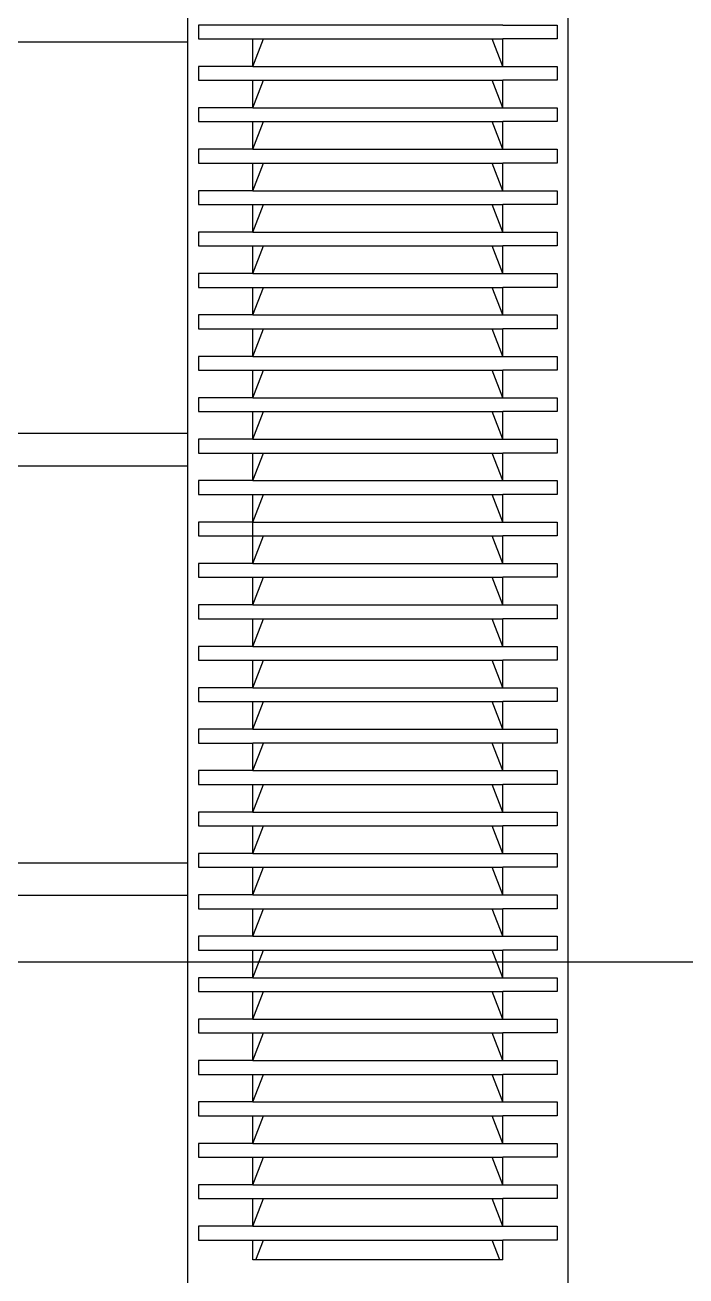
# Model space of a CAD drawing. Extents: x 6150 to 10358, y -140 to 3654.
# Drawn here: x 6949 to 7557, y 607 to 1758 of the extents above; entities that cross this region are included whole.
import ezdxf

# ---------------------------------------------------------------- set-up
doc = ezdxf.new("R2010")
doc.units = 0
doc.header["$MEASUREMENT"] = 0
for name, color, linetype in [('3', 3, 'CONTINUOUS'), ('4', 4, 'CONTINUOUS'), ('7', 7, 'CONTINUOUS'), ('TEXT', 3, 'CONTINUOUS')]:
    doc.layers.add(name, color=color, linetype=linetype)

msp = doc.modelspace()

# ---------------------------------------------------------------- hatches: boundary and pattern name
at = {"layer": '3'}
h = msp.add_hatch(dxfattribs=at)
h.set_pattern_fill('ANSI32', color=256, scale=4, angle=315, style=0)
h.set_pattern_definition([(180, (10277.056, 157.59), (-1e-14, 38.1), []), (180, (10264.356, 144.89), (-1e-14, 38.1), [])])
h.paths.add_polyline_path([(7158.4, 2472), (7388.4, 2472), (7388.4, 622), (7158.4, 622)])

# ---------------------------------------------------------------- linework, layer by layer
for p, q in [((7158.4, 1719.7), (7168.4, 1745.1)), ((7388.4, 1719.7), (7378.4, 1745.1)), ((7158.4, 1681.6), (7168.4, 1707)), ((7388.4, 1681.6), (7378.4, 1707)), ((7158.4, 1643.5), (7168.4, 1668.9)), ((7388.4, 1643.5), (7378.4, 1668.9)), ((7158.4, 1605.4), (7168.4, 1630.8)), ((7388.4, 1605.4), (7378.4, 1630.8)), ((7158.4, 1567.3), (7168.4, 1592.7)), ((7388.4, 1567.3), (7378.4, 1592.7)), ((7158.4, 1529.2), (7168.4, 1554.6)), ((7388.4, 1529.2), (7378.4, 1554.6)), ((7158.4, 1491.1), (7168.4, 1516.5)), ((7388.4, 1491.1), (7378.4, 1516.5)), ((7158.4, 1453), (7168.4, 1478.4)), ((7388.4, 1453), (7378.4, 1478.4)), ((7158.4, 1414.9), (7168.4, 1440.3)), ((7388.4, 1414.9), (7378.4, 1440.3)), ((7158.4, 1376.8), (7168.4, 1402.2)), ((7388.4, 1376.8), (7378.4, 1402.2)), ((7158.4, 1338.7), (7168.4, 1364.1)), ((7388.4, 1338.7), (7378.4, 1364.1)), ((7158.4, 1300.6), (7168.4, 1326)), ((7388.4, 1300.6), (7378.4, 1326)), ((7158.4, 1262.5), (7168.4, 1287.9)), ((7388.4, 1262.5), (7378.4, 1287.9)), ((7158.4, 1224.4), (7168.4, 1249.8)), ((7388.4, 1224.4), (7378.4, 1249.8)), ((7158.4, 1186.3), (7168.4, 1211.7)), ((7388.4, 1186.3), (7378.4, 1211.7)), ((7158.4, 1148.2), (7168.4, 1173.6)), ((7388.4, 1148.2), (7378.4, 1173.6)), ((7158.4, 1110.1), (7168.4, 1135.5)), ((7388.4, 1110.1), (7378.4, 1135.5)), ((7158.4, 1072), (7168.4, 1097.4)), ((7388.4, 1072), (7378.4, 1097.4)), ((7158.4, 1033.9), (7168.4, 1059.3)), ((7388.4, 1033.9), (7378.4, 1059.3)), ((7158.4, 995.8), (7168.4, 1021.2)), ((7388.4, 995.8), (7378.4, 1021.2)), ((7158.4, 957.7), (7168.4, 983.1)), ((7388.4, 957.7), (7378.4, 983.1)), ((7158.4, 919.6), (7168.4, 945)), ((7388.4, 919.6), (7378.4, 945)), ((7158.4, 881.5), (7168.4, 906.9)), ((7388.4, 881.5), (7378.4, 906.9)), ((7158.4, 843.4), (7168.4, 868.8)), ((7388.4, 843.4), (7378.4, 868.8)), ((7158.4, 805.3), (7168.4, 830.7)), ((7388.4, 805.3), (7378.4, 830.7)), ((7158.4, 767.2), (7168.4, 792.6)), ((7388.4, 767.2), (7378.4, 792.6)), ((7158.4, 729.1), (7168.4, 754.5)), ((7388.4, 729.1), (7378.4, 754.5)), ((7158.4, 691), (7168.4, 716.4)), ((7388.4, 691), (7378.4, 716.4)), ((7158.4, 652.9), (7168.4, 678.3)), ((7388.4, 652.9), (7378.4, 678.3)), ((7161.2, 622), (7168.4, 640.2)), ((7385.6, 622), (7378.4, 640.2))]:
    msp.add_line(p, q, dxfattribs=at)
for points in [[(7158.4, 1757.8), (7108.4, 1757.8), (7108.4, 1745.1), (7158.4, 1745.1)], [(7388.4, 1757.8), (7438.4, 1757.8), (7438.4, 1745.1), (7388.4, 1745.1)], [(7158.4, 1719.7), (7108.4, 1719.7), (7108.4, 1707), (7158.4, 1707)], [(7388.4, 1719.7), (7438.4, 1719.7), (7438.4, 1707), (7388.4, 1707)], [(7158.4, 1681.6), (7108.4, 1681.6), (7108.4, 1668.9), (7158.4, 1668.9)], [(7388.4, 1681.6), (7438.4, 1681.6), (7438.4, 1668.9), (7388.4, 1668.9)], [(7158.4, 1643.5), (7108.4, 1643.5), (7108.4, 1630.8), (7158.4, 1630.8)], [(7388.4, 1643.5), (7438.4, 1643.5), (7438.4, 1630.8), (7388.4, 1630.8)], [(7158.4, 1605.4), (7108.4, 1605.4), (7108.4, 1592.7), (7158.4, 1592.7)], [(7388.4, 1605.4), (7438.4, 1605.4), (7438.4, 1592.7), (7388.4, 1592.7)], [(7158.4, 1567.3), (7108.4, 1567.3), (7108.4, 1554.6), (7158.4, 1554.6)], [(7388.4, 1567.3), (7438.4, 1567.3), (7438.4, 1554.6), (7388.4, 1554.6)], [(7158.4, 1529.2), (7108.4, 1529.2), (7108.4, 1516.5), (7158.4, 1516.5)], [(7388.4, 1529.2), (7438.4, 1529.2), (7438.4, 1516.5), (7388.4, 1516.5)], [(7158.4, 1491.1), (7108.4, 1491.1), (7108.4, 1478.4), (7158.4, 1478.4)], [(7388.4, 1491.1), (7438.4, 1491.1), (7438.4, 1478.4), (7388.4, 1478.4)], [(7158.4, 1453), (7108.4, 1453), (7108.4, 1440.3), (7158.4, 1440.3)], [(7388.4, 1453), (7438.4, 1453), (7438.4, 1440.3), (7388.4, 1440.3)], [(7158.4, 1414.9), (7108.4, 1414.9), (7108.4, 1402.2), (7158.4, 1402.2)], [(7388.4, 1414.9), (7438.4, 1414.9), (7438.4, 1402.2), (7388.4, 1402.2)], [(7158.4, 1376.8), (7108.4, 1376.8), (7108.4, 1364.1), (7158.4, 1364.1)], [(7388.4, 1376.8), (7438.4, 1376.8), (7438.4, 1364.1), (7388.4, 1364.1)], [(7158.4, 1338.7), (7108.4, 1338.7), (7108.4, 1326), (7158.4, 1326)], [(7388.4, 1338.7), (7438.4, 1338.7), (7438.4, 1326), (7388.4, 1326)], [(7158.4, 1300.6), (7108.4, 1300.6), (7108.4, 1287.9), (7158.4, 1287.9)], [(7388.4, 1300.6), (7438.4, 1300.6), (7438.4, 1287.9), (7388.4, 1287.9)], [(7158.4, 1262.5), (7108.4, 1262.5), (7108.4, 1249.8), (7158.4, 1249.8)], [(7388.4, 1262.5), (7438.4, 1262.5), (7438.4, 1249.8), (7388.4, 1249.8)], [(7158.4, 1224.4), (7108.4, 1224.4), (7108.4, 1211.7), (7158.4, 1211.7)], [(7388.4, 1224.4), (7438.4, 1224.4), (7438.4, 1211.7), (7388.4, 1211.7)], [(7158.4, 1186.3), (7108.4, 1186.3), (7108.4, 1173.6), (7158.4, 1173.6)], [(7388.4, 1186.3), (7438.4, 1186.3), (7438.4, 1173.6), (7388.4, 1173.6)], [(7158.4, 1148.2), (7108.4, 1148.2), (7108.4, 1135.5), (7158.4, 1135.5)], [(7388.4, 1148.2), (7438.4, 1148.2), (7438.4, 1135.5), (7388.4, 1135.5)], [(7158.4, 1110.1), (7108.4, 1110.1), (7108.4, 1097.4), (7158.4, 1097.4)], [(7388.4, 1110.1), (7438.4, 1110.1), (7438.4, 1097.4), (7388.4, 1097.4)], [(7158.4, 1072), (7108.4, 1072), (7108.4, 1059.3), (7158.4, 1059.3)], [(7388.4, 1072), (7438.4, 1072), (7438.4, 1059.3), (7388.4, 1059.3)], [(7158.4, 1033.9), (7108.4, 1033.9), (7108.4, 1021.2), (7158.4, 1021.2)], [(7388.4, 1033.9), (7438.4, 1033.9), (7438.4, 1021.2), (7388.4, 1021.2)], [(7158.4, 995.8), (7108.4, 995.8), (7108.4, 983.1), (7158.4, 983.1)], [(7388.4, 995.8), (7438.4, 995.8), (7438.4, 983.1), (7388.4, 983.1)], [(7158.4, 957.7), (7108.4, 957.7), (7108.4, 945), (7158.4, 945)], [(7388.4, 957.7), (7438.4, 957.7), (7438.4, 945), (7388.4, 945)], [(7158.4, 919.6), (7108.4, 919.6), (7108.4, 906.9), (7158.4, 906.9)], [(7388.4, 919.6), (7438.4, 919.6), (7438.4, 906.9), (7388.4, 906.9)], [(7158.4, 881.5), (7108.4, 881.5), (7108.4, 868.8), (7158.4, 868.8)], [(7388.4, 881.5), (7438.4, 881.5), (7438.4, 868.8), (7388.4, 868.8)], [(7158.4, 843.4), (7108.4, 843.4), (7108.4, 830.7), (7158.4, 830.7)], [(7388.4, 843.4), (7438.4, 843.4), (7438.4, 830.7), (7388.4, 830.7)], [(7158.4, 805.3), (7108.4, 805.3), (7108.4, 792.6), (7158.4, 792.6)], [(7388.4, 805.3), (7438.4, 805.3), (7438.4, 792.6), (7388.4, 792.6)], [(7158.4, 767.2), (7108.4, 767.2), (7108.4, 754.5), (7158.4, 754.5)], [(7388.4, 767.2), (7438.4, 767.2), (7438.4, 754.5), (7388.4, 754.5)], [(7158.4, 729.1), (7108.4, 729.1), (7108.4, 716.4), (7158.4, 716.4)], [(7388.4, 729.1), (7438.4, 729.1), (7438.4, 716.4), (7388.4, 716.4)], [(7158.4, 691), (7108.4, 691), (7108.4, 678.3), (7158.4, 678.3)], [(7388.4, 691), (7438.4, 691), (7438.4, 678.3), (7388.4, 678.3)], [(7158.4, 652.9), (7108.4, 652.9), (7108.4, 640.2), (7158.4, 640.2)], [(7388.4, 652.9), (7438.4, 652.9), (7438.4, 640.2), (7388.4, 640.2)]]:
    msp.add_lwpolyline(points, dxfattribs=at)
at = {"layer": '4'}
for p, q in [((7158.4, 1719.7), (7158.4, 1745.1)), ((7388.4, 1719.7), (7388.4, 1745.1)), ((7158.4, 1681.6), (7158.4, 1707)), ((7388.4, 1681.6), (7388.4, 1707)), ((7158.4, 1643.5), (7158.4, 1668.9)), ((7388.4, 1643.5), (7388.4, 1668.9)), ((7158.4, 1605.4), (7158.4, 1630.8)), ((7388.4, 1605.4), (7388.4, 1630.8)), ((7158.4, 1567.3), (7158.4, 1592.7)), ((7388.4, 1567.3), (7388.4, 1592.7)), ((7158.4, 1529.2), (7158.4, 1554.6)), ((7388.4, 1529.2), (7388.4, 1554.6)), ((7158.4, 1491.1), (7158.4, 1516.5)), ((7388.4, 1491.1), (7388.4, 1516.5)), ((7158.4, 1453), (7158.4, 1478.4)), ((7388.4, 1453), (7388.4, 1478.4)), ((7158.4, 1414.9), (7158.4, 1440.3)), ((7388.4, 1414.9), (7388.4, 1440.3)), ((7158.4, 1376.8), (7158.4, 1402.2)), ((7388.4, 1376.8), (7388.4, 1402.2)), ((7158.4, 1338.7), (7158.4, 1364.1)), ((7388.4, 1338.7), (7388.4, 1364.1)), ((7158.4, 1262.5), (7158.4, 1326)), ((7388.4, 1300.6), (7388.4, 1326)), ((7388.4, 1262.5), (7388.4, 1287.9)), ((7158.4, 1224.4), (7158.4, 1249.8)), ((7388.4, 1224.4), (7388.4, 1249.8)), ((7158.4, 1186.3), (7158.4, 1211.7)), ((7388.4, 1186.3), (7388.4, 1211.7)), ((7158.4, 1148.2), (7158.4, 1173.6)), ((7388.4, 1148.2), (7388.4, 1173.6)), ((7158.4, 1110.1), (7158.4, 1135.5)), ((7388.4, 1110.1), (7388.4, 1135.5)), ((7158.4, 1072), (7158.4, 1097.4)), ((7388.4, 1072), (7388.4, 1097.4)), ((7158.4, 1033.9), (7158.4, 1059.3)), ((7388.4, 1033.9), (7388.4, 1059.3)), ((7158.4, 995.8), (7158.4, 1021.2)), ((7388.4, 995.8), (7388.4, 1021.2)), ((7158.4, 957.7), (7158.4, 983.1)), ((7388.4, 957.7), (7388.4, 983.1)), ((7158.4, 919.6), (7158.4, 945)), ((7388.4, 919.6), (7388.4, 945)), ((7158.4, 881.5), (7158.4, 906.9)), ((7388.4, 881.5), (7388.4, 906.9)), ((7158.4, 843.4), (7158.4, 868.8)), ((7388.4, 843.4), (7388.4, 868.8)), ((7158.4, 805.3), (7158.4, 830.7)), ((7388.4, 805.3), (7388.4, 830.7)), ((7158.4, 767.2), (7158.4, 792.6)), ((7388.4, 767.2), (7388.4, 792.6)), ((7158.4, 729.1), (7158.4, 754.5)), ((7388.4, 729.1), (7388.4, 754.5)), ((7158.4, 691), (7158.4, 716.4)), ((7388.4, 691), (7388.4, 716.4)), ((7158.4, 652.9), (7158.4, 678.3)), ((7388.4, 652.9), (7388.4, 678.3)), ((7158.4, 622), (7158.4, 640.2)), ((7388.4, 622), (7388.4, 640.2)), ((7388.4, 622), (7158.4, 622))]:
    msp.add_line(p, q, dxfattribs=at)
msp.add_lwpolyline([(7448.4, 2532), (7098.4, 2532), (7098.4, 562), (7448.4, 562)], close=True, dxfattribs=at)
at = {"layer": '7'}
for p, q in [((7098.4, 1742), (6598.4, 1742)), ((7098.4, 1382), (6598.4, 1382)), ((7098.4, 1382), (6598.4, 1382)), ((7098.4, 1352), (6598.4, 1352)), ((7098.4, 987), (6598.4, 987)), ((7098.4, 957), (6598.4, 957))]:
    msp.add_line(p, q, dxfattribs=at)
at = {"layer": 'TEXT'}
msp.add_line((6444.3, 896.1), (10178, 896.1), dxfattribs=at)

doc.saveas('drawing.dxf')
